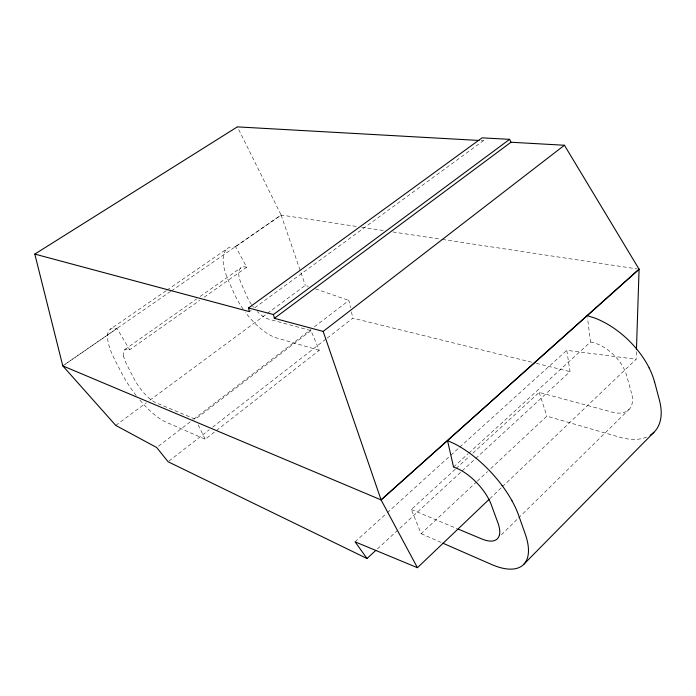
<?xml version="1.0" encoding="UTF-8"?>
<svg xmlns="http://www.w3.org/2000/svg" width="696" height="696" viewBox="0 0 696 696"><rect width="100%" height="100%" fill="white"/><g stroke="black" fill="none" stroke-linecap="round" stroke-linejoin="round"><path stroke-width="0.52" stroke-dasharray="3.48 2.61" d="M502.39 486.722L636.127 359.267L636.379 351.671M501.442 534.754L517.702 518.781M518.476 518.024L629.21 409.274M489.801 498.719L501.598 487.478M455.28 469.243L411.319 509.498L421.15 533.684L476.49 481.937M477.282 481.197L487.557 471.583M490.723 468.625L546.856 416.138L619.492 437.158A66.233 38.071 44 0 0 647.176 436.844M377.389 548.953L461.317 471.705M462.118 470.966L474.907 459.195M475.707 458.464L570.024 371.647L566.77 350.323L636.127 359.267M456.08 468.512L469.67 456.071M472.862 453.148L539.209 392.405L612.254 412.18A33.095 19.01 44 0 0 631.707 405.063A33.321 19.14 44 0 0 632.481 401.079A33.243 19.096 44 0 0 632.255 396.546A33.095 19.01 44 0 0 631.55 393.284M453.557 467.06L467.973 453.896M468.773 453.166L590.486 341.997L587.511 317.776M355.09 541.836L386.48 513.439M387.289 512.708L450.068 455.906M450.869 455.184L458.925 447.902M459.725 447.171L566.77 350.323M139.939 400.156A49.416 15.956 53.5 0 0 165.848 422.037L205.242 439.272L319.255 350.288L310.999 330.609L268.708 319.16A23.273 10.022 53.8 0 1 257.303 311.556M168.945 461.091L209.148 429.841M212.576 427.187L326.337 338.769M327.198 338.108L352.855 318.159L532.075 362.303M158.418 446.214L192.888 419.827M193.749 419.166L310.964 329.452M314.409 326.815L348.879 300.428L350.523 307.728M310.999 330.609L195.341 419.218L156.052 402.801A24.708 7.969 53.5 0 1 140.114 388.281A24.882 8.03 53.5 0 1 137.495 384.566A24.821 8.013 53.5 0 1 135.163 380.79A24.708 7.969 53.5 0 1 133.806 378.302L127.029 365.113A24.804 8.047 53.7 0 1 125.332 361.476A24.995 8.108 53.7 0 1 124.471 359.206A25.056 8.126 53.7 0 1 123.601 356.1M115.745 425.404L146.325 402.81M149.823 400.235L305.327 285.351L308.363 286.404M249.472 311.643L251.221 310.364M254.727 307.806L483.407 140.696L482.493 138.809M128.951 349.557L129.674 349.818L199.726 300.368M204.154 297.236L246.715 267.194L235.579 246.619L232.42 246.584M124.706 349.601L196.655 298.941M200.204 296.435L241.06 267.673M235.579 246.619L281.132 215.038L357.448 226.591M170.616 291.38L62.788 365.879L117.041 328.503L129.674 349.818M171.407 290.945L281.132 215.038L237.362 126.881M166.135 290.728L110.107 329.321A49.712 16.139 53.7 0 1 114.231 328.103L117.041 328.503M167.023 290.11L227.496 248.446A46.736 20.227 54.2 0 1 232.412 246.671M481.232 140.575L483.407 140.696M361.755 227.244L383.252 230.498M392.927 231.959L441.299 239.276M442.369 239.441L636.936 268.891M246.715 267.194L245.932 267.02A23.429 10.136 54.2 0 0 238.78 274.668A23.603 10.214 54.2 0 0 239.293 277.817A23.542 10.188 54.2 0 0 239.929 280.088A23.36 10.101 54.2 0 0 241.303 283.663L247.019 296.592A23.203 9.988 53.8 0 0 248.185 299.019A23.273 10.022 53.8 0 0 250.264 302.647A23.447 10.092 53.8 0 0 251.856 305.039M590.486 341.997L592.026 342.336A33.277 19.384 44.4 0 1 619.579 361.624A33.504 19.514 44.5 0 1 622.929 366.766A33.425 19.471 44.5 0 1 624.695 370.255A33.277 19.384 44.4 0 1 626.591 375.422L631.55 393.301M536.294 363.338L570.024 371.647M319.255 350.288L276.965 338.047A46.562 20.053 53.8 0 1 245.357 312.243M315.453 288.857L348.879 300.428M411.319 509.498L457.055 528.612M421.15 533.684L441.951 542.784M198.169 424.943L205.242 439.272M234.126 293.355L228.418 280.601A46.736 20.227 54.2 0 1 223.268 262.766A46.876 20.288 54.2 0 1 227.496 248.455M281.132 215.038L305.327 285.351M539.209 392.405L546.856 416.138M351.454 311.904L352.855 318.159M136.198 395.563A49.416 15.956 53.5 0 1 121.931 373.578L115.188 360.563A49.694 16.13 53.7 0 1 110.107 329.365M253.579 307.336A23.273 10.022 53.8 0 1 252.7 306.197M123.61 356.117A24.804 8.047 53.7 0 1 128.943 349.601M243.156 309.189A46.51 20.027 53.8 0 1 234.134 293.364"/><path stroke-width="1.04" d="M636.448 349.505L639.085 269.213L564.421 145.246L510.977 142.245L274.381 318.324L273.432 314.54L248.515 307.963L249.472 311.643L34.8 254.092L62.788 365.879L115.745 425.404L156.696 447.528L168.093 461.752L367.001 558.523L375.788 550.423M523.462 564.63L653.927 432.294M367.001 558.523L355.09 541.836L417.426 567.701L489.01 499.476M417.426 567.701L381.095 499.902L639.085 269.213L381.095 499.902L62.788 365.879M274.381 318.324L323.179 331.409L564.421 145.246M273.432 314.54L509.62 139.339L510.977 142.245M248.515 307.963L482.032 137.86L509.62 139.339M34.8 254.092L237.362 126.881L479.065 140.453M587.25 315.671L594.419 317.915A66.52 38.793 44.4 0 1 608.661 324.841A66.607 38.837 44.4 0 1 649.203 367.993M458.046 529.03L481.91 539.008A35.974 15.886 46.7 0 0 499.467 534.78M442.943 543.219L491.472 564.439A72.001 31.833 46.7 0 0 527.872 543.863A71.897 31.79 46.7 0 0 525.245 534.032L518.668 515.405A72.375 32.486 47 0 0 511.908 500.659M323.179 331.409L381.095 499.902M654.623 382.087L659.46 400.313A66.137 38.019 44 0 1 661.113 410.083A66.233 38.071 44 0 1 650.099 435.296M499.476 534.798A36.131 15.956 46.7 0 0 499.049 526.498A35.861 15.843 46.7 0 0 498.032 523.209L491.359 504.922A36.088 16.182 47 0 0 489.001 499.58A36.444 16.339 47 0 0 483.207 490.367A36.192 16.226 47 0 0 455.045 467.59L453.557 467.06L447.528 440.62L454.54 443.796A72.375 32.486 47 0 1 502.06 485.495M649.133 367.923A66.52 38.793 44.4 0 1 654.579 382.043M502.103 485.538A72.471 32.529 47 0 1 511.96 500.72"/></g></svg>
